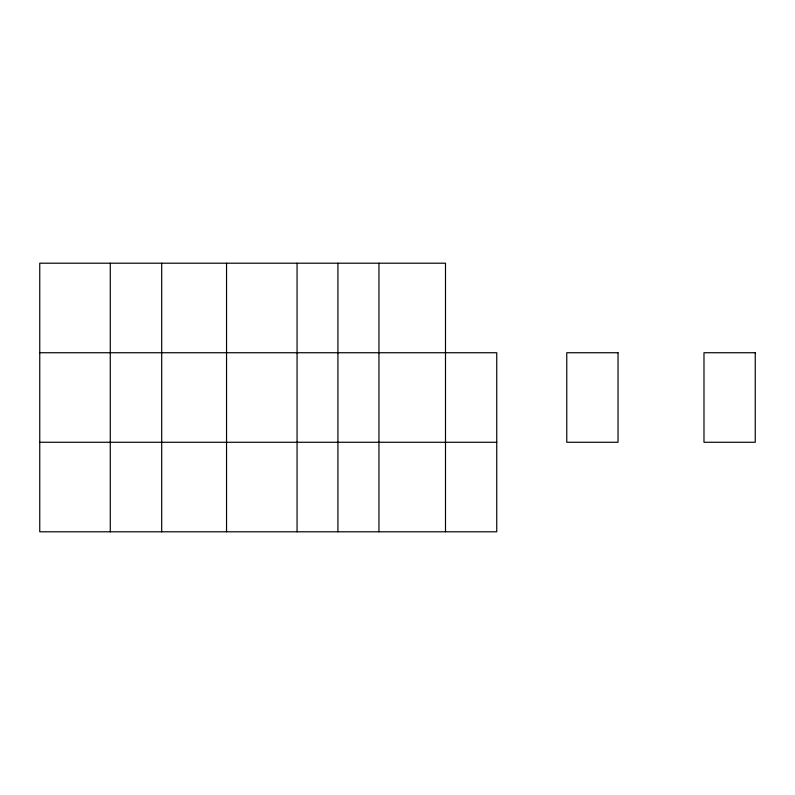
<?xml version="1.0" encoding="UTF-8"?>
<svg xmlns="http://www.w3.org/2000/svg" width="795" height="795" viewBox="0 0 795 795"><rect width="100%" height="100%" fill="white"/><g stroke="black" fill="none" stroke-linecap="round" stroke-linejoin="round"><path stroke-width="1.19" d="M39.75 352.732L496.746 352.732L496.746 531.795L39.75 531.795L39.75 263.205L445.488 263.205L445.488 531.795M39.75 442.268L496.746 442.268M378.947 263.205L378.947 531.795M337.915 263.205L337.915 531.795M297.062 263.205L297.062 531.795M226.545 263.205L226.545 531.795M161.693 263.205L161.693 531.795M110.266 263.205L110.266 531.795M618.033 352.732L566.765 352.732L566.765 442.268L618.033 442.268L618.033 352.732M755.25 352.732L703.982 352.732L703.982 442.268L755.25 442.268L755.25 352.732"/></g></svg>
